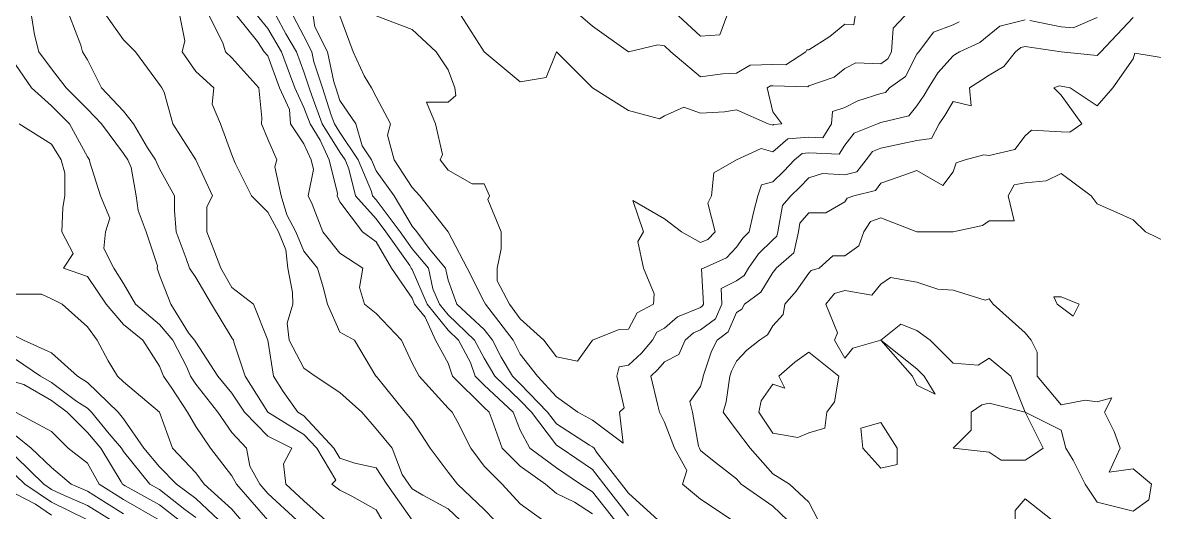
# Model space of a CAD drawing. Extents: x 532589 to 538856, y 6045658 to 6049082.
# Drawn here: x 536354 to 536979, y 6046638 to 6046908 of the extents above; entities that cross this region are included whole.
import ezdxf

# ---------------------------------------------------------------- set-up
doc = ezdxf.new("R2010")
doc.units = 0
doc.header["$LTSCALE"] = 5
doc.layers.add('C-TOPO-MAJR', color=7, linetype='Continuous', lineweight=15, true_color=0xd3aa5f)
doc.layers.add('C-TOPO-MINR', color=7, linetype='Continuous', lineweight=13, true_color=0xe9d5af)

msp = doc.modelspace()

# ---------------------------------------------------------------- linework, layer by layer
at = {"layer": 'C-TOPO-MAJR', "color": 9, "true_color": 0xbfbfbf, "flags": 128}
for points, elevation in [([(536400.05, 6046911.846), (536409.53, 6046898.574), (536416.166, 6046891.938), (536429.438, 6046873.841), (536430.683, 6046872.03), (536431.928, 6046869.539), (536436.674, 6046852.121), (536449.346, 6046832.213), (536458.636, 6046812.305), (536455.407, 6046806.244), (536455.407, 6046792.396), (536459.3, 6046782.442), (536463.194, 6046772.488), (536469.255, 6046761.767), (536481.202, 6046752.58), (536489.163, 6046732.671), (536492.309, 6046712.763), (536497.703, 6046704.223), (536505.755, 6046692.855), (536509.071, 6046690.814), (536525.661, 6046672.946), (536528.98, 6046667.371), (536537.179, 6046664.747), (536548.888, 6046662.086), (536554.92, 6046653.038), (536568.796, 6046633.13)], 4280), ([(536493.792, 6046911.846), (536499.117, 6046901.892), (536504.925, 6046891.938), (536509.071, 6046880.88), (536512.021, 6046872.03), (536513.377, 6046867.724), (536519.194, 6046852.121), (536528.98, 6046836.518), (536531.876, 6046832.213), (536533.958, 6046827.235), (536537.512, 6046812.305), (536548.888, 6046799.732), (536554.353, 6046792.396), (536567.468, 6046773.816), (536568.258, 6046772.488), (536568.796, 6046771.691), (536577.034, 6046752.58), (536588.705, 6046738.178), (536594.456, 6046732.671), (536601.028, 6046720.348), (536603.635, 6046712.763), (536608.613, 6046707.785), (536624.54, 6046692.855), (536628.521, 6046682.901), (536633.715, 6046672.946), (536648.43, 6046662.03), (536661.702, 6046653.038), (536668.338, 6046648.815), (536680.663, 6046633.13)], 4285), ([(536595.941, 6046911.846), (536608.613, 6046891.938), (536628.521, 6046875.351), (536642.743, 6046877.716), (536648.43, 6046891.938), (536668.338, 6046872.03), (536688.246, 6046859.457), (536705.308, 6046854.968), (536708.154, 6046856.548), (536718.875, 6046861.309), (536728.063, 6046858.093), (536741.335, 6046858.757), (536747.971, 6046859.865), (536765.389, 6046852.121), (536767.879, 6046851.383), (536768.278, 6046851.723), (536772.857, 6046852.121), (536767.879, 6046858.757), (536764.814, 6046872.03), (536766.741, 6046873.168), (536767.879, 6046873.202), (536787.184, 6046872.633), (536787.788, 6046873.026), (536801.797, 6046877.929), (536807.696, 6046882.648), (536813.756, 6046885.878), (536827.604, 6046885.3), (536831.489, 6046888.053), (536833.504, 6046891.938), (536834.468, 6046904.982), (536840.877, 6046911.846)], 4290), ([(536792.949, 6046633.13), (536787.788, 6046643.084), (536777.067, 6046653.038), (536767.879, 6046658.725), (536755.437, 6046672.946), (536747.971, 6046682.901), (536740.505, 6046692.855), (536742.19, 6046698.636), (536744.285, 6046712.763), (536745.207, 6046715.528), (536747.971, 6046721.056), (536753.546, 6046727.096), (536760.643, 6046732.671), (536765.037, 6046735.514), (536767.879, 6046740.632), (536773.567, 6046746.892), (536774.516, 6046752.58), (536780.761, 6046759.607), (536787.788, 6046769.641), (536789.073, 6046771.202), (536793.481, 6046772.488), (536801.06, 6046779.124), (536807.696, 6046779.124), (536815.353, 6046784.74), (536818.171, 6046792.396), (536821.823, 6046798.178), (536827.604, 6046800.187), (536847.513, 6046792.396), (536867.421, 6046792.396), (536883.711, 6046796.015), (536887.329, 6046798.518), (536901.116, 6046798.518), (536897.87, 6046812.305), (536901.111, 6046818.431), (536907.238, 6046819.545), (536918.853, 6046820.598), (536927.146, 6046824.746), (536943.733, 6046812.305), (536947.054, 6046807.878), (536957.775, 6046803.117), (536966.963, 6046799.037), (536973.603, 6046792.396), (536986.871, 6046786.11)], 4285), ([(536349.805, 6046758.012), (536364.28, 6046758.012), (536369.713, 6046755.426), (536375.689, 6046752.58), (536389.621, 6046739.908), (536394.929, 6046732.671), (536400.99, 6046721.303), (536406.209, 6046712.763), (536409.53, 6046709.617), (536429.438, 6046692.855), (536436.465, 6046672.946), (536449.346, 6046659.259), (536454.086, 6046653.038), (536469.255, 6046639.19), (536474.416, 6046633.13)], 4275), ([(536349.805, 6046680.01), (536358.563, 6046672.946), (536369.713, 6046662.226), (536380.573, 6046653.038), (536389.621, 6046649.135), (536400.097, 6046642.563), (536409.53, 6046636.714)], 4270)]:
    msp.add_lwpolyline(points, dxfattribs=dict(at, elevation=elevation))
at = {"layer": 'C-TOPO-MINR', "color": 254, "true_color": 0xd9d9d9, "flags": 128}
for points, elevation in [([(536358.762, 6046911.846), (536360.344, 6046901.307), (536362.788, 6046891.938), (536369.713, 6046882.569), (536377.858, 6046872.03), (536389.621, 6046860.266), (536397.411, 6046852.121), (536409.53, 6046835.726), (536411.826, 6046832.213), (536413.794, 6046827.948), (536416.557, 6046812.305), (536417.495, 6046804.34), (536421.972, 6046792.396), (536428.195, 6046773.731), (536428.112, 6046772.488), (536429.438, 6046768.511), (536435.564, 6046752.58), (536445.369, 6046736.648), (536448.744, 6046732.671), (536449.346, 6046731.502), (536461.597, 6046712.763), (536469.255, 6046703.283), (536476.32, 6046692.855), (536489.163, 6046679.583), (536502.433, 6046672.946), (536497.819, 6046664.29), (536499.119, 6046653.038), (536509.071, 6046643.795), (536521.015, 6046633.13)], 4278), ([(536379.665, 6046911.846), (536386, 6046895.559), (536386.777, 6046891.938), (536389.621, 6046887.514), (536397.366, 6046872.03), (536409.53, 6046859.15), (536414.959, 6046852.121), (536422.8, 6046838.851), (536427.14, 6046832.213), (536429.438, 6046827.233), (536437.581, 6046812.305), (536437.581, 6046804.161), (536438.563, 6046792.396), (536444.035, 6046777.8), (536445.882, 6046772.488), (536449.346, 6046767.176), (536458.106, 6046752.58), (536469.255, 6046734.001), (536470.205, 6046732.671), (536470.363, 6046731.563), (536476.628, 6046712.763), (536489.163, 6046692.856), (536489.164, 6046692.855), (536509.071, 6046680.603), (536516.181, 6046672.946), (536526.636, 6046655.381), (536524.555, 6046653.038), (536528.98, 6046649.719), (536535.618, 6046646.399), (536548.888, 6046638.816), (536552.205, 6046633.13)], 4279), ([(536440.587, 6046911.846), (536443.373, 6046897.911), (536441.881, 6046891.938), (536449.346, 6046881.076), (536459.298, 6046872.03), (536458.392, 6046862.984), (536462.967, 6046852.121), (536469.255, 6046835.056), (536470.426, 6046832.213), (536471.064, 6046830.403), (536480.114, 6046812.305), (536489.163, 6046803.255), (536494.989, 6046792.396), (536499.116, 6046782.443), (536500.223, 6046772.488), (536502.736, 6046758.915), (536503.012, 6046752.58), (536499.78, 6046741.962), (536500.873, 6046732.671), (536509.071, 6046717.189), (536515.201, 6046712.763), (536528.98, 6046703.804), (536541.143, 6046692.855), (536548.888, 6046683.563), (536557.737, 6046672.946), (536563.37, 6046658.465), (536566.987, 6046653.038), (536568.796, 6046650.443), (536574.766, 6046647.068), (536588.705, 6046639.465), (536595.34, 6046633.13)], 4281), ([(536456.812, 6046911.846), (536464.279, 6046896.914), (536465.742, 6046891.938), (536469.255, 6046888.621), (536484.185, 6046872.03), (536485.846, 6046855.439), (536485.65, 6046852.121), (536489.163, 6046843.592), (536494.141, 6046832.213), (536492.956, 6046828.42), (536496.537, 6046812.305), (536499.642, 6046801.825), (536504.701, 6046792.396), (536509.071, 6046781.857), (536516.654, 6046772.488), (536519.691, 6046761.869), (536522.013, 6046752.58), (536528.98, 6046737.096), (536536.943, 6046732.671), (536548.864, 6046712.787), (536548.883, 6046712.763), (536548.888, 6046712.759), (536565.064, 6046692.855), (536568.796, 6046688.262), (536578.751, 6046672.946), (536588.705, 6046659.676), (536593.946, 6046653.038), (536608.613, 6046639.101), (536614.299, 6046633.13)], 4282), ([(536472.099, 6046911.846), (536483.477, 6046897.624), (536487.068, 6046891.938), (536489.163, 6046889.596), (536495.517, 6046872.03), (536501.107, 6046860.086), (536501.697, 6046852.121), (536509.071, 6046841.059), (536513.052, 6046832.213), (536514.379, 6046826.905), (536511.46, 6046812.305), (536513.664, 6046807.712), (536519.499, 6046792.396), (536528.98, 6046780.683), (536541.645, 6046772.488), (536539.7, 6046761.768), (536542.604, 6046752.58), (536548.888, 6046747.388), (536562.991, 6046732.671), (536568.796, 6046720.004), (536572.778, 6046712.763), (536588.705, 6046695.065), (536590.915, 6046692.855), (536593.68, 6046687.879), (536601.149, 6046672.946), (536608.613, 6046662.996), (536618.571, 6046653.038), (536628.521, 6046642.182), (536640.964, 6046633.13)], 4283), ([(536483.474, 6046911.846), (536489.163, 6046904.735), (536496.629, 6046891.938), (536501.109, 6046879.992), (536503.989, 6046872.03), (536509.071, 6046861.171), (536512.445, 6046852.121), (536518.121, 6046843.072), (536523.007, 6046832.213), (536527.652, 6046813.632), (536527.386, 6046812.305), (536528.98, 6046808.985), (536541.423, 6046792.396), (536548.888, 6046786.967), (536557.496, 6046772.488), (536568.796, 6046755.764), (536570.169, 6046752.58), (536576.035, 6046745.341), (536581.738, 6046732.671), (536588.705, 6046720.002), (536591.192, 6046712.763), (536608.613, 6046695.343), (536611.267, 6046692.855), (536613.036, 6046688.432), (536618.568, 6046672.946), (536628.521, 6046662.993), (536642.459, 6046653.038), (536648.43, 6046647.845), (536658.382, 6046643.086), (536668.338, 6046636.75)], 4284), ([(536503.052, 6046911.846), (536509.071, 6046900.594), (536513.4, 6046891.938), (536514.602, 6046886.407), (536519.394, 6046872.03), (536524.138, 6046856.963), (536525.943, 6046852.121), (536528.98, 6046847.28), (536539.116, 6046832.213), (536546.4, 6046814.793), (536546.992, 6046812.305), (536548.888, 6046810.21), (536562.16, 6046792.396), (536568.796, 6046782.995), (536577.802, 6046772.488), (536580.257, 6046761.027), (536583.898, 6046752.58), (536588.705, 6046746.649), (536603.304, 6046732.671), (536608.613, 6046722.716), (536614.439, 6046712.763), (536628.521, 6046699.337), (536634.715, 6046692.855), (536648.43, 6046674.704), (536651.145, 6046672.946), (536668.338, 6046661.125), (536674.65, 6046653.038), (536688.246, 6046635.62)], 4286), ([(536514.232, 6046911.846), (536515.129, 6046905.788), (536522.055, 6046891.938), (536525.661, 6046875.348), (536526.767, 6046872.03), (536528.98, 6046865.002), (536537.741, 6046852.121), (536541.149, 6046839.952), (536546.355, 6046832.213), (536548.888, 6046826.156), (536558.842, 6046812.305), (536568.796, 6046795.54), (536571.394, 6046792.396), (536578.752, 6046782.44), (536587.283, 6046772.488), (536588.705, 6046765.851), (536593.48, 6046752.58), (536608.613, 6046738.569), (536613.163, 6046732.671), (536617.982, 6046723.303), (536624.151, 6046712.763), (536628.521, 6046708.597), (536643.563, 6046692.855), (536648.43, 6046686.414), (536666.681, 6046674.603), (536668.338, 6046673.683), (536669.332, 6046672.946), (536670.547, 6046670.737), (536684.362, 6046653.038), (536688.246, 6046648.062), (536704.722, 6046633.13)], 4287), ([(536528.987, 6046911.839), (536536.22, 6046891.938), (536542.253, 6046878.664), (536546.4, 6046872.03), (536548.888, 6046867.055), (536556.853, 6046852.121), (536555.177, 6046845.832), (536558.844, 6046832.213), (536568.796, 6046816.99), (536572.988, 6046812.305), (536588.705, 6046792.4), (536588.709, 6046792.396), (536588.708, 6046792.393), (536599.281, 6046772.488), (536608.613, 6046753.821), (536609.275, 6046752.58), (536611.096, 6046750.096), (536624.54, 6046732.671), (536628.521, 6046724.931), (536638.044, 6046712.763), (536648.43, 6046701.388), (536660.376, 6046692.855), (536668.338, 6046688.432), (536685.408, 6046675.785), (536683.271, 6046692.855), (536685.906, 6046695.195), (536681.914, 6046712.763), (536683.086, 6046717.923), (536688.246, 6046718.82), (536695.486, 6046725.432), (536701.52, 6046732.671), (536703.851, 6046736.975), (536708.154, 6046739.306), (536715.233, 6046745.501), (536728.063, 6046750.713), (536729.13, 6046751.513), (536729.594, 6046752.58), (536728.6, 6046771.951), (536729.719, 6046772.488), (536742.356, 6046778.103), (536747.971, 6046784.015), (536751.433, 6046788.934), (536754.896, 6046792.396), (536757.214, 6046803.062), (536759.735, 6046812.305), (536761.701, 6046818.483), (536767.879, 6046820.095), (536774.073, 6046826.02), (536779.998, 6046832.213), (536784.205, 6046835.796), (536787.788, 6046836.108), (536804.53, 6046835.379), (536807.696, 6046840.408), (536812.801, 6046847.016), (536825.799, 6046852.121), (536827.003, 6046852.723), (536827.604, 6046852.915), (536843.019, 6046856.615), (536847.513, 6046862.075), (536851.494, 6046868.049), (536853.847, 6046872.03), (536859.126, 6046880.324), (536867.421, 6046889.596), (536868.843, 6046890.516), (536871.04, 6046891.938), (536882.21, 6046897.057), (536887.329, 6046901.367), (536893.185, 6046905.991), (536907.238, 6046909.634)], 4288), ([(536548.893, 6046911.846), (536568.796, 6046904.193), (536582.067, 6046891.938), (536588.705, 6046881.979), (536592.324, 6046872.03), (536592.895, 6046867.839), (536588.705, 6046864.066), (536576.76, 6046864.066), (536581.679, 6046852.121), (536585.641, 6046835.277), (536584.28, 6046832.213), (536588.705, 6046826.523), (536601.969, 6046818.949), (536608.613, 6046818.949), (536611.463, 6046812.305), (536610.607, 6046810.31), (536617.983, 6046792.396), (536617.983, 6046783.027), (536615.722, 6046772.488), (536615.722, 6046765.379), (536622.547, 6046752.58), (536628.521, 6046744.435), (536641.463, 6046732.671), (536648.43, 6046723.383), (536660.042, 6046721.059), (536668.334, 6046732.671), (536668.336, 6046732.673), (536668.338, 6046732.674), (536682.56, 6046738.357), (536688.246, 6046738.795), (536693.09, 6046747.736), (536702.031, 6046752.58), (536702.468, 6046758.266), (536696.542, 6046772.488), (536693.483, 6046787.16), (536696.538, 6046792.396), (536690.734, 6046809.817), (536708.154, 6046799.733), (536717.446, 6046792.396), (536728.063, 6046786.498), (536732.147, 6046788.312), (536736.026, 6046792.396), (536732.046, 6046808.321), (536734.037, 6046812.305), (536735.304, 6046824.972), (536747.965, 6046832.213), (536747.969, 6046832.215), (536747.971, 6046832.215), (536761.592, 6046838.501), (536767.879, 6046836.637), (536776.241, 6046843.759), (536787.788, 6046844.765), (536795.479, 6046844.43), (536800.322, 6046852.121), (536800.831, 6046858.986), (536807.696, 6046861.171), (536814.935, 6046864.79), (536827.604, 6046868.842), (536830.175, 6046869.459), (536832.291, 6046872.03), (536841.2, 6046878.342), (536847.513, 6046890.516), (536848.066, 6046891.385), (536848.56, 6046891.938), (536856.562, 6046902.797), (536867.421, 6046906.87), (536870.833, 6046908.434)], 4289), ([(536661.703, 6046911.846), (536668.338, 6046905.99), (536688.244, 6046891.938), (536688.246, 6046891.935), (536688.248, 6046891.936), (536688.254, 6046891.938), (536704.42, 6046895.672), (536708.154, 6046895.258), (536711.669, 6046891.938), (536728.063, 6046878), (536740.181, 6046879.82), (536747.971, 6046880.174), (536755.366, 6046884.543), (536767.879, 6046884.912), (536775.119, 6046884.698), (536786.257, 6046891.938), (536786.793, 6046892.933), (536787.788, 6046892.985), (536799.348, 6046900.286), (536807.696, 6046907.163), (536812.673, 6046906.87), (536813.382, 6046911.846)], 4291), ([(536745.485, 6046633.13), (536728.063, 6046644.739), (536718.107, 6046653.038), (536720.402, 6046660.699), (536713.646, 6046672.946), (536708.154, 6046687.424), (536705.31, 6046692.855), (536704.422, 6046696.587), (536700.572, 6046712.763), (536704.535, 6046716.382), (536708.154, 6046720.725), (536716.118, 6046724.708), (536719.531, 6046732.671), (536724.081, 6046736.653), (536728.063, 6046738.271), (536736.24, 6046744.403), (536739.803, 6046752.58), (536739.361, 6046761.189), (536747.971, 6046765.322), (536752.138, 6046768.322), (536754.606, 6046772.488), (536760.088, 6046780.279), (536767.879, 6046788.068), (536770.195, 6046790.081), (536770.724, 6046792.396), (536773.221, 6046806.963), (536777.833, 6046812.305), (536782.92, 6046817.172), (536787.788, 6046822.259), (536795.339, 6046824.662), (536807.696, 6046823.864), (536814.333, 6046825.576), (536819.461, 6046832.213), (536823.01, 6046836.807), (536827.604, 6046838.612), (536838.73, 6046840.995), (536847.513, 6046842.877), (536855.602, 6046844.032), (536859.838, 6046852.121), (536862.871, 6046856.672), (536867.421, 6046864.371), (536877.374, 6046862.077), (536876.474, 6046872.03), (536883.065, 6046876.294), (536887.329, 6046879.054), (536895.44, 6046883.827), (536901.928, 6046891.938), (536904.895, 6046894.281), (536907.238, 6046894.888), (536927.134, 6046891.938), (536927.146, 6046891.936), (536927.149, 6046891.935), (536947.054, 6046889.844), (536948.949, 6046891.938), (536966.963, 6046910.853)], 4287), ([(536715.815, 6046911.846), (536728.063, 6046900.469), (536738.681, 6046901.228), (536742.54, 6046911.846)], 4292), ([(536909.835, 6046909.249), (536927.146, 6046905.667), (536933.782, 6046905.21), (536947.054, 6046910.8)], 4288), ([(536776.023, 6046633.13), (536767.879, 6046640.919), (536750.456, 6046653.038), (536747.971, 6046656.098), (536734.704, 6046666.305), (536728.063, 6046671.702), (536727.376, 6046672.946), (536726.957, 6046674.052), (536723.54, 6046692.855), (536722.21, 6046698.708), (536728.063, 6046707.079), (536729.345, 6046711.48), (536729.536, 6046712.763), (536734.146, 6046726.588), (536737.188, 6046732.671), (536743.35, 6046737.293), (536747.971, 6046747.896), (536750.815, 6046749.736), (536752.394, 6046752.58), (536761.397, 6046759.062), (536767.879, 6046770.003), (536769.049, 6046771.319), (536769.868, 6046772.488), (536779.455, 6046780.821), (536782.099, 6046792.396), (536782.931, 6046797.253), (536787.788, 6046802.877), (536797.216, 6046802.877), (536807.696, 6046808.991), (536808.979, 6046811.022), (536812.669, 6046812.305), (536824.542, 6046815.367), (536827.604, 6046819.33), (536837.126, 6046822.691), (536847.513, 6046826.357), (536861.731, 6046817.994), (536867.421, 6046825.569), (536869.084, 6046830.55), (536874.065, 6046832.213), (536884.485, 6046835.058), (536887.329, 6046834.556), (536901.55, 6046837.901), (536907.238, 6046845.487), (536910.749, 6046848.61), (536927.146, 6046847.698), (536931.83, 6046847.438), (536938.518, 6046852.121), (536927.146, 6046868.048), (536923.164, 6046872.03), (536925.975, 6046873.201), (536927.146, 6046872.977), (536932.125, 6046872.03), (536947.054, 6046862.082), (536955.58, 6046872.03), (536966.963, 6046887.951), (536967.761, 6046891.14), (536986.871, 6046887.955)], 4286), ([(536349.805, 6046884.827), (536358.763, 6046872.03), (536369.713, 6046862.076), (536379.668, 6046852.121), (536389.621, 6046833.87), (536390.726, 6046832.213), (536390.947, 6046830.887), (536396.861, 6046812.305), (536401.871, 6046800.055), (536399.577, 6046792.396), (536398.671, 6046783.346), (536404.099, 6046772.488), (536409.53, 6046763.954), (536416.165, 6046752.58), (536429.438, 6046741.202), (536436.677, 6046732.671), (536444.368, 6046717.741), (536446.397, 6046712.763), (536449.346, 6046708.339), (536461.465, 6046692.855), (536469.255, 6046681.656), (536477.451, 6046672.946), (536479.21, 6046662.991), (536484.669, 6046653.038), (536489.163, 6046647.878), (536505.089, 6046633.13)], 4277), ([(536351.796, 6046852.121), (536369.713, 6046840.924), (536375.072, 6046832.213), (536377.047, 6046824.879), (536377.047, 6046812.305), (536376.048, 6046805.97), (536375.401, 6046792.396), (536381.658, 6046780.451), (536376.352, 6046772.488), (536389.621, 6046767.804), (536399.973, 6046752.58), (536409.53, 6046741.204), (536420.068, 6046732.671), (536429.438, 6046718.193), (536431.651, 6046712.763), (536436.076, 6046706.125), (536444.751, 6046692.855), (536449.346, 6046684.891), (536457.491, 6046672.946), (536469.255, 6046657.724), (536471.825, 6046653.038), (536489.157, 6046633.136)], 4276), ([(536966.963, 6046661.564), (536953.681, 6046659.665), (536959.721, 6046672.946), (536956.346, 6046682.238), (536951.031, 6046692.855), (536955.008, 6046700.808), (536947.054, 6046698.539), (536940.428, 6046699.481), (536927.146, 6046696.841), (536913.864, 6046712.763), (536913.864, 6046726.045), (536910.551, 6046732.671), (536907.238, 6046736.648), (536889.546, 6046752.58), (536887.329, 6046755.43), (536885.113, 6046754.796), (536867.421, 6046760.236), (536859.126, 6046760.875), (536847.513, 6046764.746), (536832.916, 6046767.176), (536827.604, 6046763.637), (536822.628, 6046757.556), (536807.696, 6046760.044), (536801.918, 6046758.358), (536797.158, 6046752.58), (536803.719, 6046736.648), (536802.012, 6046732.671), (536807.696, 6046722.726), (536812.115, 6046728.252), (536827.604, 6046732.668), (536845.019, 6046712.763), (536847.513, 6046707.78), (536857.479, 6046702.797), (536851.499, 6046712.763), (536847.513, 6046716.75), (536827.611, 6046732.671), (536838.661, 6046741.523), (536847.513, 6046737.983), (536854.754, 6046732.671), (536867.421, 6046720.004), (536881.356, 6046718.737), (536887.329, 6046722.723), (536899.284, 6046712.763), (536907.23, 6046692.863), (536887.329, 6046697.838), (536883.343, 6046696.841), (536877.363, 6046692.855), (536877.363, 6046682.913), (536867.421, 6046672.971), (536867.413, 6046672.954), (536867.417, 6046672.946), (536867.421, 6046672.938), (536867.424, 6046672.943), (536887.329, 6046670.73), (536893.974, 6046666.302), (536907.238, 6046666.302), (536911.224, 6046668.96), (536917.204, 6046672.946), (536907.262, 6046692.83), (536927.146, 6046682.888), (536929.633, 6046672.946), (536933.788, 6046666.305), (536940.428, 6046653.038), (536947.054, 6046643.093), (536955.023, 6046641.098), (536966.963, 6046638.108), (536975.488, 6046644.512), (536976.911, 6046653.038), (536966.963, 6046661.564)], 4284), ([(536933.79, 6046745.935), (536937.112, 6046752.58), (536927.146, 6046756.566), (536923.16, 6046756.566), (536924.93, 6046752.58), (536927.146, 6046750.767), (536933.79, 6046745.935)], 4284), ([(536349.805, 6046734.765), (536354.224, 6046732.671), (536369.713, 6046725.704), (536384.094, 6046712.763), (536389.621, 6046709.209), (536406.579, 6046692.855), (536409.53, 6046689.233), (536420.728, 6046672.946), (536429.438, 6046662.624), (536438.681, 6046653.038), (536449.346, 6046645.179), (536462.066, 6046633.13)], 4274), ([(536349.805, 6046722.131), (536363.655, 6046712.763), (536369.713, 6046709.28), (536383.649, 6046698.827), (536389.621, 6046694.987), (536391.833, 6046692.855), (536401.566, 6046680.91), (536408.392, 6046672.946), (536409.53, 6046671.051), (536424.08, 6046653.038), (536429.438, 6046650.074), (536443.374, 6046639.102), (536449.346, 6046634.701)], 4273), ([(536802.005, 6046698.546), (536804.377, 6046712.763), (536787.788, 6046726.037), (536780.132, 6046720.419), (536771.199, 6046712.763), (536774.518, 6046706.124), (536767.879, 6046708.339), (536761.544, 6046699.19), (536760.135, 6046692.855), (536767.879, 6046681.238), (536781.814, 6046678.92), (536787.788, 6046681.482), (536796.637, 6046684.005), (536797.737, 6046692.855), (536802.005, 6046698.546)], 4284), ([(536349.805, 6046709.445), (536354.49, 6046708.078), (536369.713, 6046699.325), (536378.339, 6046692.855), (536389.621, 6046681.572), (536397.015, 6046672.946), (536408.111, 6046654.457), (536408.889, 6046653.038), (536409.53, 6046652.641), (536410.475, 6046652.092), (536429.438, 6046641.601), (536440.199, 6046633.13)], 4272), ([(536349.809, 6046692.851), (536369.713, 6046682.132), (536378.899, 6046672.946), (536389.621, 6046664.749), (536396.045, 6046653.038), (536409.53, 6046644.678), (536429.437, 6046633.13)], 4271), ([(536836.655, 6046672.946), (536827.604, 6046687.165), (536816.548, 6046684.003), (536817.648, 6046672.946), (536827.604, 6046661.89), (536836.655, 6046663.896), (536836.655, 6046672.946)], 4284), ([(536349.805, 6046668.352), (536365.522, 6046653.038), (536369.713, 6046650.194), (536375.206, 6046647.545), (536389.621, 6046641.327), (536402.687, 6046633.13)], 4269), ([(536349.805, 6046658.143), (536355.044, 6046653.038), (536369.713, 6046643.084), (536388.937, 6046633.814)], 4268), ([(536369.713, 6046635.974), (536360.865, 6046641.977), (536349.805, 6046647.657)], 4267), ([(536922.167, 6046633.13), (536907.238, 6046645.07), (536901.811, 6046638.556), (536901.811, 6046633.13), (536907.238, 6046624.604), (536922.167, 6046618.2), (536922.167, 6046633.13)], 4284)]:
    msp.add_lwpolyline(points, dxfattribs=dict(at, elevation=elevation))

doc.saveas('drawing.dxf')
